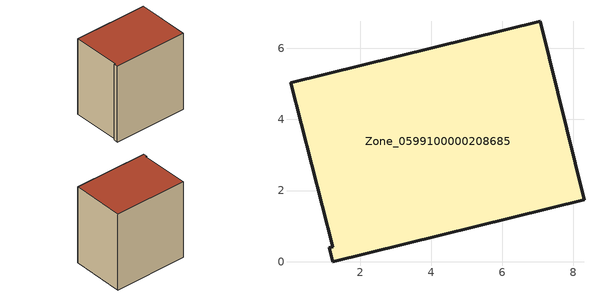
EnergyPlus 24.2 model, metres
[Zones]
Zone_0599100000208685
 floor ground (C_G): 0.04,5.03 7.07,6.76 8.3,1.74 1.23,0 1.13,0.39 1.24,0.41 z0
 wall outside (C_F): 8.3,1.74 7.07,6.76 0.04,5.03 1.24,0.41 1.13,0.39 1.23,0 8.3,1.74 z0:7.82
 roof outside (C_R): 7.07,6.76 0.04,5.03 1.24,0.41 1.13,0.39 1.23,0 8.3,1.74 z7.82
[BUILDING]
Pand.0599100000208685: North Axis=0; Terrain=City; Loads Convergence Tolerance Value=0.04; Temperature Convergence Tolerance Value=0.4; Solar Distribution=FullExterior; Maximum Number of Warmup Days=25; Minimum Number of Warmup Days=1
[Site:Location]
Rotterdam.The.Hague.AP_ZH_NLD Design_Conditions: Latitude=51.96; Longitude=4.45; Time Zone=1; Elevation=-4.5
[SITE:GROUNDTEMPERATURE:BUILDINGSURFACE]
18, 18, 18, 18, 18, 18, 18, 18, 18, 18, 18, 18
[MATERIAL] Thermal Absorptance=0.9; Solar Absorptance=0.7; Visible Absorptance=0.7
Name | Roughness | Thickness | Conductivity | Density | Specific Heat
G.TI.1946 | MediumSmooth | 0.15 | 1 | 540 | 1210
F.TI.1946 | Rough | 0.3 | 0.857143 | 1920 | 840
R.TI.1946 | MediumRough | 0.2 | 0.1 | 1500 | 1000
[CONSTRUCTION]
C_G: G.TI.1946
C_F: F.TI.1946
C_R: R.TI.1946
[ZONE]
Zone_0599100000208685: Type=1; Multiplier=1; Ceiling Height=Autocalculate; Volume=Autocalculate; Floor Area=autocalculate; Part of Total Floor Area=Yes
[ZONEINFILTRATION:DESIGNFLOWRATE]
Infil_Zone_0599100000208685: Zone or ZoneList or Space or SpaceList=Zone_0599100000208685; Schedule=AlwaysOn; Design Flow Rate Calculation Method=Flow/Area; Flow Rate per Floor Area=0.003; Constant Term Coefficient=1; Temperature Term Coefficient=0; Velocity Term Coefficient=0; Velocity Squared Term Coefficient=0
[HVACTEMPLATE:ZONE:IDEALLOADSAIRSYSTEM]
Zone_0599100000208685: Maximum Heating Supply Air Temperature=50; Minimum Cooling Supply Air Temperature=13; Maximum Heating Supply Air Humidity Ratio=0.0156; Minimum Cooling Supply Air Humidity Ratio=0.0077; Heating Limit=NoLimit; Cooling Limit=NoLimit; Dehumidification Control Type=ConstantSensibleHeatRatio; Cooling Sensible Heat Ratio=0.7; Dehumidification Setpoint=60; Humidification Control Type=None; Humidification Setpoint=30; Outdoor Air Method=None; Outdoor Air Flow Rate per Person=0.00944; Outdoor Air Flow Rate per Zone Floor Area=0; Outdoor Air Flow Rate per Zone=0; Demand Controlled Ventilation Type=None; Outdoor Air Economizer Type=NoEconomizer; Heat Recovery Type=None; Sensible Heat Recovery Effectiveness=0.7; Latent Heat Recovery Effectiveness=0.65
[ZONECONTROL:THERMOSTAT]
ThermostatControl_Zone_0599100000208685: Zone or ZoneList=Zone_0599100000208685; Control Type Schedule=DualSetpointControlType; Control 1=Thermostat_Zone_0599100000208685; Temperature Difference Between Cutout And Setpoint=0
[THERMOSTATSETPOINT:DUALSETPOINT]
Thermostat_Zone_0599100000208685: Heating Setpoint Temperature Schedule=HeatingSetpoint_Zone_0599100000208685; Cooling Setpoint Temperature Schedule=CoolingSetpoint_Zone_0599100000208685
[SCHEDULE:COMPACT]
HeatingSetpoint_Zone_0599100000208685: Through: 12/31, For: AllDays, Until: 24:00, 21
CoolingSetpoint_Zone_0599100000208685: Through: 12/31, For: AllDays, Until: 24:00, 24
DualSetpointControlType: Through: 12/31, For: AllDays, Until: 24:00, 4
AlwaysOn: Through: 12/31, For: AllDays, Until: 24:00, 1
